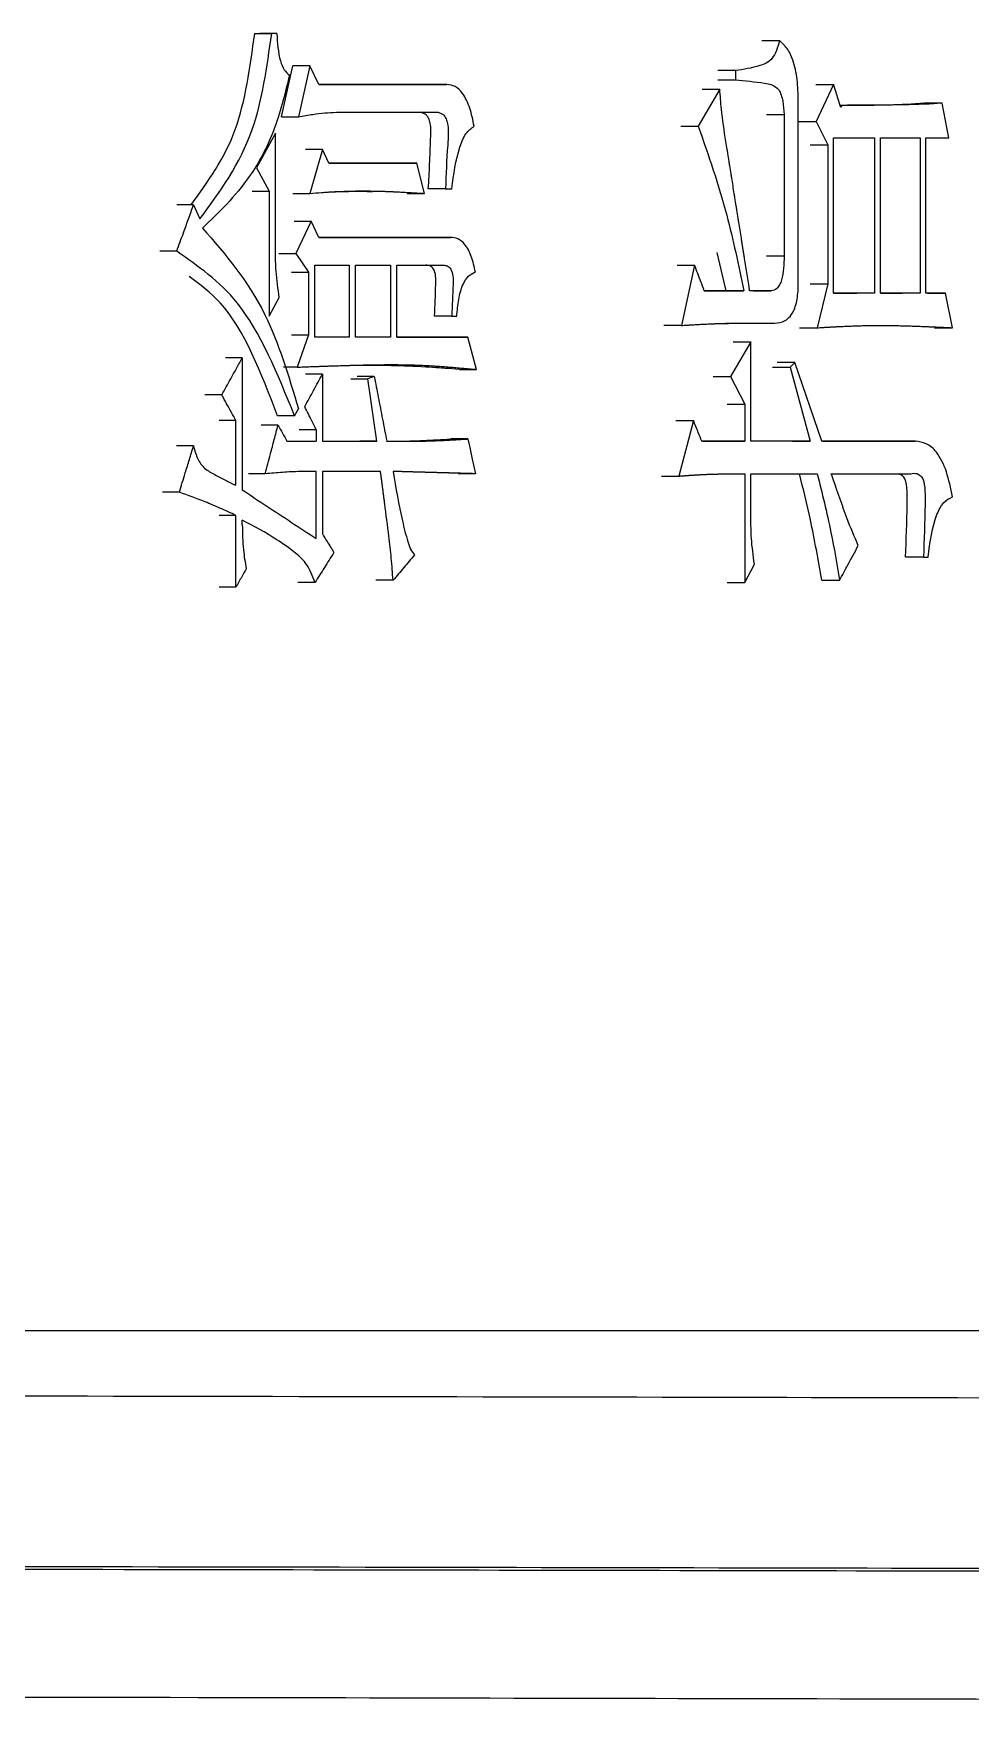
# Model space of a CAD drawing. Header units: millimetres. Extents: x 5659 to 7608, y 3628 to 5007.
# Drawn here: x 6539.54 to 6543.92, y 3825.32 to 3833.15 of the extents above; entities that cross this region are included whole.
import ezdxf

# ---------------------------------------------------------------- set-up
doc = ezdxf.new("R2010")
doc.units = ezdxf.units.MM

msp = doc.modelspace()

# ---------------------------------------------------------------- linework, layer by layer
at = {"color": 7, "linetype": 'Continuous', "lineweight": 25}
for p, q in [((6540.574, 3833.1453), (6540.653, 3833.1453)), ((6540.6768, 3833.1453), (6540.5978, 3833.1453)), ((6540.6768, 3833.1453), (6540.653, 3833.1453)), ((6542.9409, 3833.1129), (6543.0231, 3833.1129)), ((6540.6982, 3832.7559), (6540.7514, 3832.9938)), ((6540.8311, 3832.9938), (6540.7519, 3832.9938)), ((6540.8311, 3832.9938), (6540.7777, 3832.7559)), ((6540.8725, 3832.9073), (6540.8311, 3832.9938)), ((6542.8176, 3832.9722), (6542.7357, 3832.9722)), ((6542.8176, 3832.9722), (6542.8176, 3832.929)), ((6541.4706, 3832.9073), (6540.8725, 3832.9073)), ((6540.8725, 3832.9073), (6541.3901, 3832.9073)), ((6541.3906, 3832.9073), (6541.4706, 3832.9073)), ((6542.7451, 3832.8857), (6542.6444, 3832.7126)), ((6542.6633, 3832.8857), (6542.7451, 3832.8857)), ((6542.7357, 3832.929), (6542.8176, 3832.929)), ((6543.194, 3832.9073), (6543.2766, 3832.9073)), ((6543.2766, 3832.9073), (6543.1942, 3832.7343)), ((6543.1115, 3831.9987), (6543.1115, 3832.8316)), ((6543.315, 3832.81), (6543.3062, 3832.81)), ((6543.315, 3832.81), (6543.3095, 3832.7992)), ((6543.7825, 3832.8208), (6543.699, 3832.8208)), ((6543.8148, 3832.6585), (6543.7825, 3832.8208)), ((6540.6986, 3832.7559), (6540.7777, 3832.7559)), ((6540.9552, 3832.7775), (6541.4299, 3832.7775)), ((6542.963, 3832.7666), (6543.0452, 3832.7666)), ((6543.0452, 3832.7666), (6543.0452, 3832.1068)), ((6543.1117, 3832.7343), (6543.1942, 3832.7343)), ((6543.1942, 3832.7343), (6543.2491, 3832.6261)), ((6540.6708, 3832.6801), (6540.5815, 3832.5179)), ((6540.6708, 3832.1285), (6540.6708, 3832.6801)), ((6542.5627, 3832.7126), (6542.6444, 3832.7126)), ((6543.2766, 3831.9338), (6543.2766, 3832.6585)), ((6543.2766, 3832.6585), (6543.468, 3832.6585)), ((6543.468, 3832.6585), (6543.468, 3831.9338)), ((6543.4953, 3831.9338), (6543.4953, 3832.6585)), ((6543.4953, 3832.6585), (6543.6798, 3832.6585)), ((6543.6798, 3832.6585), (6543.6798, 3831.9338)), ((6543.7069, 3831.9338), (6543.7069, 3832.6585)), ((6543.7069, 3832.6585), (6543.8148, 3832.6585)), ((6540.8902, 3832.6044), (6540.811, 3832.6044)), ((6540.8902, 3832.6044), (6540.8311, 3832.3989)), ((6540.9198, 3832.5395), (6540.8902, 3832.6044)), ((6543.1666, 3832.6261), (6543.2491, 3832.6261)), ((6543.2491, 3832.6261), (6543.2491, 3831.977)), ((6540.5815, 3832.5179), (6540.6411, 3832.4097)), ((6541.251, 3832.5395), (6541.3308, 3832.5395)), ((6541.3658, 3832.3989), (6541.3308, 3832.5395)), ((6541.4648, 3832.4205), (6541.3848, 3832.4205)), ((6541.4648, 3832.4205), (6541.4938, 3832.4205)), ((6540.2881, 3832.3448), (6540.2095, 3832.3448)), ((6540.2881, 3832.3448), (6540.3182, 3832.2799)), ((6540.5621, 3832.4097), (6540.6411, 3832.4097)), ((6540.6411, 3832.4097), (6540.6411, 3831.8256)), ((6540.7519, 3832.3989), (6540.8311, 3832.3989)), ((6541.2859, 3832.3989), (6541.3658, 3832.3989)), ((6540.7578, 3832.2691), (6540.837, 3832.2691)), ((6540.837, 3832.2691), (6540.7659, 3832.1176)), ((6540.8725, 3832.1934), (6540.837, 3832.2691)), ((6541.488, 3832.1934), (6540.8725, 3832.1934)), ((6540.8725, 3832.1934), (6541.4075, 3832.1934)), ((6541.408, 3832.1934), (6541.488, 3832.1934)), ((6540.2099, 3832.1285), (6540.1314, 3832.1285)), ((6540.6867, 3832.1176), (6540.7659, 3832.1176)), ((6540.7659, 3832.1176), (6540.8252, 3832.0311)), ((6542.7742, 3831.9446), (6542.733, 3832.1224)), ((6542.963, 3832.1069), (6543.0452, 3832.1068)), ((6540.7459, 3832.0311), (6540.8252, 3832.0311)), ((6540.8252, 3832.0311), (6540.8252, 3831.739)), ((6540.8548, 3831.7282), (6540.8548, 3832.0636)), ((6540.8548, 3832.0636), (6541.0142, 3832.0636)), ((6541.0142, 3832.0636), (6541.0142, 3831.7282)), ((6541.0436, 3831.7282), (6541.0436, 3832.0636)), ((6541.0436, 3832.0636), (6541.208, 3832.0636)), ((6541.208, 3832.0636), (6541.208, 3831.7282)), ((6541.2373, 3832.0636), (6541.4532, 3832.0636)), ((6541.2373, 3831.7282), (6541.2373, 3832.0636)), ((6541.3733, 3832.0636), (6541.4533, 3832.0636)), ((6542.5459, 3832.0636), (6542.6275, 3832.0636)), ((6542.6275, 3832.0636), (6542.5658, 3831.7823)), ((6542.8565, 3831.9446), (6542.6723, 3831.9446)), ((6542.6723, 3831.9446), (6542.7742, 3831.9446)), ((6542.7746, 3831.9446), (6542.8565, 3831.9446)), ((6542.9843, 3831.9446), (6542.8844, 3831.9446)), ((6542.9022, 3831.9446), (6542.9843, 3831.9446)), ((6543.1666, 3831.977), (6543.2491, 3831.977)), ((6543.2491, 3831.977), (6543.1997, 3831.7715)), ((6540.6411, 3831.8256), (6540.6887, 3831.9121)), ((6543.468, 3831.9338), (6543.2766, 3831.9338)), ((6543.2766, 3831.9338), (6543.385, 3831.9338)), ((6543.468, 3831.9338), (6543.3852, 3831.9338)), ((6543.6798, 3831.9338), (6543.4953, 3831.9338)), ((6543.4953, 3831.9338), (6543.5965, 3831.9338)), ((6543.6798, 3831.9338), (6543.5967, 3831.9338)), ((6543.7986, 3831.9338), (6543.7069, 3831.9338)), ((6543.7153, 3831.9338), (6543.7986, 3831.9338)), ((6543.8309, 3831.7715), (6543.7986, 3831.9338)), ((6541.4938, 3831.8256), (6541.4138, 3831.8256)), ((6541.4938, 3831.8256), (6541.5171, 3831.8256)), ((6542.9185, 3831.7931), (6543.0009, 3831.7931)), ((6540.7459, 3831.739), (6540.8252, 3831.739)), ((6540.8252, 3831.739), (6540.7718, 3831.5876)), ((6541.0142, 3831.7282), (6540.8548, 3831.7282)), ((6541.0142, 3831.7282), (6540.9347, 3831.7282)), ((6541.208, 3831.7282), (6541.0436, 3831.7282)), ((6541.208, 3831.7282), (6541.1283, 3831.7282)), ((6541.5693, 3831.7282), (6541.2373, 3831.7282)), ((6541.2373, 3831.7282), (6541.4887, 3831.7282)), ((6541.4891, 3831.7282), (6541.5693, 3831.7282)), ((6541.6098, 3831.5768), (6541.5693, 3831.7282)), ((6542.5658, 3831.7823), (6542.4842, 3831.7823)), ((6543.1172, 3831.7715), (6543.1997, 3831.7715)), ((6543.7476, 3831.7715), (6543.8309, 3831.7715)), ((6540.5158, 3831.6309), (6540.437, 3831.6309)), ((6540.5158, 3831.6309), (6540.5158, 3831.0143)), ((6542.8899, 3831.7066), (6542.7953, 3831.5443)), ((6542.8079, 3831.7066), (6542.8899, 3831.7066)), ((6542.8899, 3831.2415), (6542.8899, 3831.7066)), ((6540.7718, 3831.5876), (6540.7084, 3831.5876)), ((6540.8902, 3831.5551), (6540.8109, 3831.5551)), ((6540.8902, 3831.5551), (6540.8902, 3831.2414)), ((6541.5292, 3831.5768), (6541.4617, 3831.5825)), ((6541.5296, 3831.5768), (6541.6098, 3831.5768)), ((6542.9906, 3831.5876), (6543.0728, 3831.5876)), ((6543.0949, 3831.6093), (6543.0126, 3831.6093)), ((6543.0949, 3831.6093), (6543.0728, 3831.5876)), ((6543.0728, 3831.5876), (6543.1666, 3831.2415)), ((6543.2217, 3831.2415), (6543.0949, 3831.6093)), ((6541.0229, 3831.5335), (6541.1024, 3831.5335)), ((6541.1318, 3831.5443), (6541.0522, 3831.5443)), ((6541.1318, 3831.5443), (6541.1024, 3831.5335)), ((6542.7134, 3831.5443), (6542.7953, 3831.5443)), ((6542.7953, 3831.5443), (6542.8621, 3831.4145)), ((6540.4201, 3831.4578), (6540.3414, 3831.4578)), ((6542.7802, 3831.4145), (6542.8621, 3831.4145)), ((6542.8621, 3831.4145), (6542.8621, 3831.2415)), ((6540.486, 3831.3388), (6540.4072, 3831.3388)), ((6540.486, 3831.0359), (6540.486, 3831.3388)), ((6540.6827, 3831.3172), (6540.6037, 3831.3172)), ((6540.7599, 3831.3604), (6540.7777, 3831.3929)), ((6542.5403, 3831.3388), (6542.6219, 3831.3388)), ((6542.6219, 3831.3388), (6542.5545, 3831.0792)), ((6540.7243, 3831.2414), (6540.8607, 3831.2414)), ((6540.8607, 3831.2955), (6540.7814, 3831.2955)), ((6540.7814, 3831.2414), (6540.8607, 3831.2414)), ((6540.8607, 3831.2955), (6540.8607, 3831.2414)), ((6540.8902, 3831.2414), (6541.1435, 3831.2414)), ((6541.1435, 3831.2414), (6541.0639, 3831.2414)), ((6541.5693, 3831.2523), (6541.4887, 3831.2523)), ((6542.8621, 3831.2415), (6542.6611, 3831.2415)), ((6542.6611, 3831.2415), (6542.7798, 3831.2415)), ((6542.7802, 3831.2415), (6542.8621, 3831.2415)), ((6543.1666, 3831.2415), (6542.8899, 3831.2415)), ((6543.0842, 3831.2415), (6543.1666, 3831.2415)), ((6543.6582, 3831.2415), (6543.2217, 3831.2415)), ((6543.2217, 3831.2415), (6543.5749, 3831.2415)), ((6543.5751, 3831.2415), (6543.6582, 3831.2415)), ((6540.2881, 3831.2198), (6540.2092, 3831.2198)), ((6540.6232, 3831.09), (6540.5442, 3831.09)), ((6540.8607, 3830.7871), (6540.8607, 3831.1008)), ((6541.1611, 3831.1008), (6540.8902, 3831.1008)), ((6540.8902, 3831.1008), (6540.8902, 3830.8087)), ((6541.604, 3831.09), (6541.5238, 3831.09)), ((6542.8621, 3831.09), (6542.8621, 3830.5816)), ((6542.8899, 3831.09), (6543.1997, 3831.09)), ((6542.8899, 3830.8845), (6542.8899, 3831.09)), ((6543.2656, 3831.09), (6543.6365, 3831.09)), ((6543.5532, 3831.09), (6543.6365, 3831.09)), ((6540.2219, 3831.0035), (6540.1434, 3831.0035)), ((6542.473, 3831.0792), (6542.5545, 3831.0792)), ((6540.486, 3830.8953), (6540.4071, 3830.8953)), ((6540.486, 3830.5599), (6540.486, 3830.8953)), ((6540.5158, 3830.852), (6540.5158, 3830.8736)), ((6543.6961, 3830.7006), (6543.6129, 3830.7006)), ((6543.6961, 3830.7006), (6543.7177, 3830.7006)), ((6542.8621, 3830.5816), (6542.9066, 3830.6681)), ((6540.486, 3830.5599), (6540.4071, 3830.5599)), ((6540.8548, 3830.5816), (6540.7755, 3830.5816)), ((6541.2197, 3830.5924), (6541.14, 3830.5924)), ((6542.7802, 3830.5816), (6542.8621, 3830.5816)), ((6543.2211, 3830.5924), (6543.304, 3830.5924))]:
    msp.add_line(p, q, dxfattribs=at)
at = {"color": 7, "linetype": 'Continuous', "lineweight": 25, "flags": 128}
for points in [[(6543.3095, 3832.7992), (6543.2961, 3832.8431), (6543.2864, 3832.8752), (6543.2766, 3832.9073)], [(6541.1435, 3831.2414), (6541.1298, 3831.3388), (6541.1161, 3831.4362), (6541.1024, 3831.5335)], [(6540.7599, 3831.3604), (6540.7246, 3831.3604), (6540.7025, 3831.3604), (6540.6808, 3831.3604)], [(6541.5693, 3831.2523), (6541.5793, 3831.2053), (6541.5894, 3831.1582), (6541.604, 3831.09)]]:
    msp.add_lwpolyline(points, dxfattribs=at)
at = {"color": 7, "linetype": 'Continuous', "lineweight": 25}
for points, knots in [([(6540.277, 3832.3448), (6540.3552, 3832.4532), (6540.5089, 3832.6662), (6540.5523, 3832.9874), (6540.5736, 3833.1453)], [0, 0, 0, 0, 0.5085385, 1, 1, 1, 1]), ([(6540.3182, 3832.2799), (6540.4117, 3832.4072), (6540.5817, 3832.6385), (6540.6309, 3832.9882), (6540.653, 3833.1453)], [0, 0, 0, 0, 0.550671, 1, 1, 1, 1]), ([(6540.5736, 3833.1453), (6540.578, 3833.1453), (6540.5859, 3833.1453), (6540.5939, 3833.1453), (6540.5974, 3833.1453)], [0, 0, 0, 0, 0.56, 1, 1, 1, 1]), ([(6540.6768, 3833.1453), (6540.6797, 3833.1012), (6540.6836, 3833.0403), (6540.7095, 3832.9735), (6540.7274, 3832.9581), (6540.7362, 3832.9506)], [0, 0, 0, 0, 0.571542, 0.789948, 1, 1, 1, 1]), ([(6543.0231, 3833.1129), (6543.0191, 3833.0966), (6543.0114, 3833.0644), (6542.9822, 3833.0137), (6542.9135, 3832.9863), (6542.8556, 3832.9778), (6542.8176, 3832.9722)], [0, 0, 0, 0, 0.1278182, 0.252018, 0.5084072, 1, 1, 1, 1]), ([(6543.1115, 3832.8316), (6543.1106, 3832.8647), (6543.1089, 3832.9303), (6543.0907, 3833.0166), (6543.0601, 3833.0798), (6543.0353, 3833.102), (6543.0231, 3833.1129)], [0, 0, 0, 0, 0.288794, 0.57293, 0.789593, 1, 1, 1, 1]), ([(6540.7362, 3832.9506), (6540.7141, 3832.8611), (6540.6704, 3832.6841), (6540.5323, 3832.4306), (6540.4064, 3832.3098), (6540.3302, 3832.2366)], [0, 0, 0, 0, 0.288018, 0.569196, 1, 1, 1, 1]), ([(6541.5982, 3832.7126), (6541.5923, 3832.7414), (6541.5805, 3832.7982), (6541.5496, 3832.8647), (6541.5103, 3832.9023), (6541.4838, 3832.9057), (6541.4706, 3832.9073)], [0, 0, 0, 0, 0.291495, 0.574413, 0.789057, 1, 1, 1, 1]), ([(6542.8844, 3831.9446), (6542.8764, 3831.9948), (6542.8675, 3832.0513), (6542.8576, 3832.1141), (6542.8551, 3832.1298), (6542.8526, 3832.1455), (6542.8506, 3832.158), (6542.8481, 3832.1737), (6542.8446, 3832.1957), (6542.8397, 3832.2271), (6542.8347, 3832.2585), (6542.8297, 3832.2898), (6542.8257, 3832.3149), (6542.8207, 3832.3463), (6542.8167, 3832.3714), (6542.8097, 3832.4154), (6542.8037, 3832.453), (6542.7967, 3832.4969), (6542.7927, 3832.522), (6542.7877, 3832.5534), (6542.7837, 3832.5785), (6542.7787, 3832.6099), (6542.7676, 3832.6789), (6542.7532, 3832.7721), (6542.7473, 3832.8548), (6542.7451, 3832.8857)], [0, 0, 0, 0, 0.1607092, 0.1807979, 0.2008865, 0.2109308, 0.2310195, 0.2410638, 0.2611525, 0.3013298, 0.3415071, 0.3615958, 0.4017731, 0.4218617, 0.462039, 0.4821277, 0.5624823, 0.582571, 0.6227483, 0.6428369, 0.6830142, 0.7031029, 0.7432802, 0.9040946, 1, 1, 1, 1]), ([(6542.8176, 3832.929), (6542.8631, 3832.9247), (6542.9203, 3832.9193), (6542.9879, 3832.9077), (6543.0235, 3832.8884), (6543.041, 3832.8289), (6543.0438, 3832.7876), (6543.0452, 3832.7666)], [0, 0, 0, 0, 0.489877, 0.617073, 0.743751, 0.869803, 1, 1, 1, 1]), ([(6543.3069, 3832.8102), (6543.3126, 3832.8102), (6543.3498, 3832.8103), (6543.3947, 3832.8107), (6543.4652, 3832.8115), (6543.5591, 3832.8125), (6543.6446, 3832.8176), (6543.699, 3832.8208)], [0, 0, 0, 0, 0.04313, 0.282312, 0.342107, 0.58129, 1, 1, 1, 1]), ([(6543.7825, 3832.8208), (6543.7806, 3832.8206), (6543.7768, 3832.8203), (6543.7712, 3832.8198), (6543.7636, 3832.8192), (6543.7561, 3832.8186), (6543.7486, 3832.818), (6543.7429, 3832.8176), (6543.7354, 3832.817), (6543.7278, 3832.8165), (6543.7146, 3832.8158), (6543.69, 3832.815), (6543.637, 3832.8132), (6543.5764, 3832.8117), (6543.5231, 3832.8112), (6543.4965, 3832.8109), (6543.4812, 3832.8108), (6543.4698, 3832.8107), (6543.4603, 3832.8106), (6543.4507, 3832.8105), (6543.4431, 3832.8105), (6543.4355, 3832.8104), (6543.4278, 3832.8104), (6543.4202, 3832.8103), (6543.4126, 3832.8103), (6543.4068, 3832.8103), (6543.3992, 3832.8102), (6543.3916, 3832.8102), (6543.3839, 3832.8102), (6543.3763, 3832.8101), (6543.3686, 3832.8101), (6543.361, 3832.8101), (6543.3552, 3832.8101), (6543.3504, 3832.8101), (6543.3457, 3832.8101), (6543.3418, 3832.81), (6543.338, 3832.81), (6543.3351, 3832.81), (6543.3313, 3832.81), (6543.3275, 3832.81), (6543.3236, 3832.81), (6543.3198, 3832.81), (6543.3169, 3832.81), (6543.315, 3832.81)], [0, 0, 0, 0, 0.012194, 0.024389, 0.036583, 0.060972, 0.073167, 0.085361, 0.097556, 0.121945, 0.134139, 0.182918, 0.280473, 0.475585, 0.573141, 0.621919, 0.646308, 0.670697, 0.695086, 0.70728, 0.731669, 0.743863, 0.756058, 0.780447, 0.792641, 0.804836, 0.81703, 0.841419, 0.853613, 0.865808, 0.890197, 0.902391, 0.914586, 0.92678, 0.932877, 0.945072, 0.951169, 0.957266, 0.963363, 0.975558, 0.981655, 0.987752, 1, 1, 1, 1]), ([(6540.7777, 3832.7559), (6540.8004, 3832.7601), (6540.8413, 3832.7678), (6540.9005, 3832.7754), (6540.937, 3832.7768), (6540.9552, 3832.7775)], [0, 0, 0, 0, 0.38409, 0.691775, 1, 1, 1, 1]), ([(6541.3843, 3832.4205), (6541.3866, 3832.4588), (6541.3911, 3832.5361), (6541.3936, 3832.6271), (6541.397, 3832.6907), (6541.3946, 3832.724), (6541.3872, 3832.7479), (6541.3766, 3832.7649), (6541.3633, 3832.7729), (6541.3538, 3832.7761), (6541.3495, 3832.7776)], [0, 0, 0, 0, 0.286968, 0.580596, 0.680153, 0.764019, 0.826522, 0.878176, 0.943989, 1, 1, 1, 1]), ([(6541.4299, 3832.7776), (6541.4379, 3832.7751), (6541.4508, 3832.771), (6541.4658, 3832.7527), (6541.4815, 3832.7064), (6541.4707, 3832.589), (6541.4671, 3832.4875), (6541.4648, 3832.4205)], [0, 0, 0, 0, 0.101343, 0.162893, 0.226662, 0.489518, 1, 1, 1, 1]), ([(6541.4938, 3832.4205), (6541.5029, 3832.4871), (6541.5155, 3832.5792), (6541.5564, 3832.6815), (6541.5845, 3832.7024), (6541.5982, 3832.7126)], [0, 0, 0, 0, 0.5719863, 0.7904957, 1, 1, 1, 1]), ([(6542.6444, 3832.7126), (6542.6918, 3832.5768), (6542.777, 3832.3327), (6542.8321, 3832.0638), (6542.8565, 3831.9446)], [0, 0, 0, 0, 0.5565668, 1, 1, 1, 1]), ([(6541.3308, 3832.5395), (6541.2314, 3832.5395), (6541.0949, 3832.5395), (6540.9572, 3832.5395), (6540.9198, 3832.5395)], [0, 0, 0, 0, 0.728341, 1, 1, 1, 1]), ([(6540.9198, 3832.5395), (6540.9933, 3832.5395), (6541.104, 3832.5395), (6541.2137, 3832.5395), (6541.2505, 3832.5395)], [0, 0, 0, 0, 0.664139, 1, 1, 1, 1]), ([(6540.2099, 3832.1285), (6540.2204, 3832.1575), (6540.2387, 3832.208), (6540.2648, 3832.2802), (6540.2803, 3832.3233), (6540.2881, 3832.3448)], [0, 0, 0, 0, 0.402386, 0.701193, 1, 1, 1, 1]), ([(6540.8311, 3832.3989), (6540.8495, 3832.4003), (6540.877, 3832.4024), (6540.9091, 3832.4047), (6540.9252, 3832.4057), (6540.9413, 3832.4067), (6540.9894, 3832.4092), (6541.0535, 3832.4107), (6541.1266, 3832.4102), (6541.1653, 3832.4092), (6541.1881, 3832.4083), (6541.1949, 3832.4081), (6541.204, 3832.4077), (6541.2131, 3832.4073), (6541.2222, 3832.4069), (6541.229, 3832.4066), (6541.2359, 3832.4063), (6541.245, 3832.4059), (6541.254, 3832.4054), (6541.2631, 3832.4049), (6541.2699, 3832.4046), (6541.279, 3832.4041), (6541.2881, 3832.4035), (6541.2995, 3832.4029), (6541.3108, 3832.4022), (6541.3244, 3832.4014), (6541.3427, 3832.4003), (6541.3565, 3832.3995), (6541.3658, 3832.3989)], [0, 0, 0, 0, 0.10244, 0.15366, 0.17927, 0.192075, 0.243295, 0.448194, 0.550635, 0.653077, 0.665882, 0.678687, 0.691492, 0.717102, 0.729907, 0.742712, 0.755517, 0.768321, 0.793931, 0.806736, 0.819541, 0.832346, 0.857956, 0.870761, 0.896371, 0.921981, 0.947591, 1, 1, 1, 1]), ([(6540.9181, 3832.4052), (6540.9193, 3832.4053), (6540.9283, 3832.4056), (6541.0166, 3832.4092), (6541.0721, 3832.4089), (6541.1104, 3832.4082), (6541.1184, 3832.408), (6541.1233, 3832.4078)], [0, 0, 0, 0, 0.061722, 0.491152, 0.7307935, 0.8351844, 1, 1, 1, 1]), ([(6540.3302, 3832.2366), (6540.4364, 3832.1142), (6540.629, 3831.892), (6540.7317, 3831.5475), (6540.7777, 3831.3929)], [0, 0, 0, 0, 0.551113, 1, 1, 1, 1]), ([(6541.604, 3832.0311), (6541.5987, 3832.0564), (6541.5881, 3832.1063), (6541.5584, 3832.1614), (6541.5229, 3832.19), (6541.4996, 3832.1923), (6541.488, 3832.1934)], [0, 0, 0, 0, 0.291879, 0.573778, 0.788361, 1, 1, 1, 1]), ([(6540.7599, 3831.3604), (6540.6805, 3831.5559), (6540.541, 3831.899), (6540.3095, 3832.0594), (6540.2099, 3832.1285)], [0, 0, 0, 0, 0.5695969, 1, 1, 1, 1]), ([(6540.6887, 3831.9121), (6540.6826, 3831.9532), (6540.6721, 3832.0244), (6540.6712, 3832.0975), (6540.6708, 3832.1285)], [0, 0, 0, 0, 0.576908, 1, 1, 1, 1]), ([(6543.0452, 3832.1068), (6543.0443, 3832.0678), (6543.0432, 3832.0188), (6543.0249, 3831.9713), (6543.0087, 3831.9488), (6542.9938, 3831.9462), (6542.9843, 3831.9446)], [0, 0, 0, 0, 0.51629, 0.647429, 0.774862, 1, 1, 1, 1]), ([(6541.4133, 3831.8256), (6541.4155, 3831.8749), (6541.4183, 3831.9371), (6541.42, 3832.0113), (6541.4117, 3832.0477), (6541.3919, 3832.0621), (6541.379, 3832.0631), (6541.3727, 3832.0636)], [0, 0, 0, 0, 0.513666, 0.647616, 0.773872, 0.888864, 1, 1, 1, 1]), ([(6541.4532, 3832.0636), (6541.4595, 3832.0631), (6541.4724, 3832.0621), (6541.4922, 3832.0478), (6541.5005, 3832.0113), (6541.4988, 3831.9371), (6541.496, 3831.8749), (6541.4938, 3831.8256)], [0, 0, 0, 0, 0.111245, 0.226323, 0.352571, 0.486481, 1, 1, 1, 1]), ([(6541.5171, 3831.8256), (6541.5194, 3831.8517), (6541.524, 3831.9035), (6541.5418, 3831.9703), (6541.5706, 3832.0163), (6541.593, 3832.0262), (6541.604, 3832.0311)], [0, 0, 0, 0, 0.2904, 0.575151, 0.790821, 1, 1, 1, 1]), ([(6542.6723, 3831.9446), (6542.6671, 3831.9585), (6542.657, 3831.9853), (6542.6421, 3832.025), (6542.6324, 3832.0507), (6542.6275, 3832.0636)], [0, 0, 0, 0, 0.350984, 0.675491, 1, 1, 1, 1]), ([(6540.6804, 3831.3604), (6540.6037, 3831.5611), (6540.4974, 3831.8393), (6540.3184, 3831.9734), (6540.2685, 3832.0108)], [0, 0, 0, 0, 0.72121, 1, 1, 1, 1]), ([(6543.0009, 3831.7931), (6543.0176, 3831.7946), (6543.0511, 3831.7976), (6543.094, 3831.8457), (6543.1113, 3831.9231), (6543.1114, 3831.9733), (6543.1115, 3831.9987)], [0, 0, 0, 0, 0.26803, 0.540931, 0.767912, 1, 1, 1, 1]), ([(6542.5658, 3831.7823), (6542.5701, 3831.7826), (6542.5766, 3831.783), (6542.5853, 3831.7835), (6542.5918, 3831.7839), (6542.5983, 3831.7844), (6542.6048, 3831.7848), (6542.6113, 3831.7851), (6542.6199, 3831.7857), (6542.6308, 3831.7863), (6542.6437, 3831.7871), (6542.6567, 3831.7878), (6542.6827, 3831.7891), (6542.7086, 3831.7903), (6542.7345, 3831.7913), (6542.7474, 3831.7917), (6542.7604, 3831.792), (6542.7733, 3831.7923), (6542.7862, 3831.7926), (6542.8034, 3831.7929), (6542.8207, 3831.7932), (6542.8379, 3831.7933), (6542.8508, 3831.7934), (6542.8637, 3831.7935), (6542.8766, 3831.7936), (6542.8873, 3831.7936), (6542.8959, 3831.7936), (6542.9023, 3831.7936), (6542.9088, 3831.7936), (6542.9152, 3831.7936), (6542.9216, 3831.7935), (6542.9281, 3831.7935), (6542.9345, 3831.7935), (6542.9409, 3831.7935), (6542.9495, 3831.7934), (6542.9581, 3831.7934), (6542.9666, 3831.7934), (6542.9731, 3831.7933), (6542.9784, 3831.7933), (6542.9827, 3831.7933), (6542.9859, 3831.7932), (6542.9891, 3831.7932), (6542.9923, 3831.7932), (6542.9963, 3831.7932), (6542.9991, 3831.7932), (6543.0009, 3831.7931)], [0, 0, 0, 0, 0.0297, 0.04455, 0.0594, 0.07425, 0.0891, 0.10395, 0.1188, 0.1485, 0.1782, 0.2079, 0.237599, 0.3564, 0.3861, 0.4158, 0.4455, 0.4752, 0.5049, 0.5346, 0.594, 0.6237, 0.6534, 0.6831, 0.7128, 0.742499, 0.757349, 0.772199, 0.787049, 0.801899, 0.816749, 0.831599, 0.846449, 0.861299, 0.876149, 0.905849, 0.920699, 0.935549, 0.950399, 0.957824, 0.965249, 0.972674, 0.980099, 0.987524, 1, 1, 1, 1]), ([(6542.6761, 3831.7888), (6542.7166, 3831.7902), (6542.7786, 3831.7924), (6542.863, 3831.7931), (6542.8996, 3831.7932), (6542.9136, 3831.7932), (6542.9161, 3831.7932), (6542.9158, 3831.7932), (6542.9157, 3831.7932)], [0, 0, 0, 0, 0.522535, 0.798849, 0.953458, 0.983824, 0.997934, 1, 1, 1, 1]), ([(6543.1997, 3831.7715), (6543.2039, 3831.7718), (6543.2103, 3831.7721), (6543.2188, 3831.7726), (6543.2252, 3831.773), (6543.2316, 3831.7734), (6543.2379, 3831.7737), (6543.2443, 3831.7741), (6543.2507, 3831.7745), (6543.2571, 3831.7748), (6543.2634, 3831.7752), (6543.2698, 3831.7755), (6543.2762, 3831.7759), (6543.2825, 3831.7762), (6543.2889, 3831.7765), (6543.2953, 3831.7769), (6543.3016, 3831.7772), (6543.308, 3831.7775), (6543.3165, 3831.7779), (6543.3271, 3831.7784), (6543.3398, 3831.779), (6543.3525, 3831.7795), (6543.3652, 3831.78), (6543.3779, 3831.7805), (6543.3906, 3831.7809), (6543.4033, 3831.7813), (6543.4286, 3831.7819), (6543.454, 3831.7823), (6543.4793, 3831.7824), (6543.4919, 3831.7824), (6543.5088, 3831.7824), (6543.5299, 3831.7822), (6543.5551, 3831.7819), (6543.5803, 3831.7814), (6543.6055, 3831.7808), (6543.6265, 3831.7802), (6543.6475, 3831.7795), (6543.6643, 3831.7789), (6543.681, 3831.7783), (6543.6936, 3831.7778), (6543.7061, 3831.7773), (6543.7166, 3831.7768), (6543.7249, 3831.7765), (6543.7312, 3831.7762), (6543.7375, 3831.7759), (6543.7437, 3831.7756), (6543.75, 3831.7754), (6543.7563, 3831.7751), (6543.7625, 3831.7748), (6543.7688, 3831.7745), (6543.775, 3831.7742), (6543.7813, 3831.7739), (6543.7876, 3831.7736), (6543.7928, 3831.7733), (6543.7969, 3831.7732), (6543.8001, 3831.773), (6543.8032, 3831.7729), (6543.8063, 3831.7727), (6543.8095, 3831.7726), (6543.8126, 3831.7724), (6543.8157, 3831.7723), (6543.8188, 3831.7721), (6543.8219, 3831.772), (6543.826, 3831.7718), (6543.829, 3831.7716), (6543.8309, 3831.7715)], [0, 0, 0, 0, 0.020012, 0.030018, 0.040024, 0.050031, 0.060037, 0.070043, 0.080049, 0.090055, 0.100061, 0.110067, 0.120073, 0.130079, 0.140086, 0.150092, 0.160098, 0.170104, 0.18011, 0.200122, 0.220134, 0.240147, 0.260159, 0.280171, 0.300183, 0.320196, 0.340208, 0.420258, 0.44027, 0.460282, 0.480294, 0.520319, 0.560343, 0.600368, 0.640392, 0.680417, 0.700429, 0.740454, 0.760466, 0.780478, 0.80049, 0.820502, 0.830509, 0.840515, 0.850521, 0.860527, 0.870533, 0.880539, 0.890545, 0.900551, 0.910557, 0.920564, 0.93057, 0.940576, 0.945579, 0.950582, 0.955585, 0.960588, 0.965591, 0.970594, 0.975597, 0.9806, 0.985603, 0.990606, 1, 1, 1, 1]), ([(6540.4201, 3831.4578), (6540.434, 3831.4827), (6540.4568, 3831.5241), (6540.4887, 3831.5818), (6540.5068, 3831.6145), (6540.5158, 3831.6309)], [0, 0, 0, 0, 0.432644, 0.716322, 1, 1, 1, 1]), ([(6540.7718, 3831.5876), (6540.7771, 3831.5878), (6540.7876, 3831.5882), (6540.8034, 3831.5888), (6540.8191, 3831.5894), (6540.8349, 3831.59), (6540.848, 3831.5905), (6540.8611, 3831.591), (6540.8716, 3831.5913), (6540.8821, 3831.5917), (6540.89, 3831.592), (6540.8965, 3831.5922), (6540.9057, 3831.5926), (6540.9149, 3831.5929), (6540.9253, 3831.5932), (6540.9332, 3831.5935), (6540.9437, 3831.5939), (6540.9541, 3831.5942), (6540.9672, 3831.5946), (6540.9777, 3831.595), (6540.9881, 3831.5953), (6540.9947, 3831.5955), (6541.0012, 3831.5957), (6541.0078, 3831.5959), (6541.0143, 3831.596), (6541.0208, 3831.5962), (6541.0273, 3831.5964), (6541.0339, 3831.5966), (6541.0404, 3831.5967), (6541.0469, 3831.5969), (6541.0534, 3831.5971), (6541.06, 3831.5972), (6541.0665, 3831.5974), (6541.073, 3831.5975), (6541.0795, 3831.5977), (6541.0939, 3831.598), (6541.1486, 3831.5991), (6541.2214, 3831.5998), (6541.294, 3831.5986), (6541.3303, 3831.5975), (6541.351, 3831.5966), (6541.3665, 3831.5959), (6541.382, 3831.5951), (6541.3975, 3831.5942), (6541.4104, 3831.5934), (6541.4233, 3831.5925), (6541.4362, 3831.5917), (6541.4491, 3831.5907), (6541.462, 3831.5898), (6541.4749, 3831.5887), (6541.4903, 3831.5875), (6541.5032, 3831.5864), (6541.516, 3831.5853), (6541.5289, 3831.5842), (6541.5417, 3831.583), (6541.5546, 3831.5819), (6541.5674, 3831.5807), (6541.5802, 3831.5795), (6541.5944, 3831.5782), (6541.6034, 3831.5774), (6541.6098, 3831.5768)], [0, 0, 0, 0, 0.018603, 0.037206, 0.055809, 0.074412, 0.093015, 0.102316, 0.120919, 0.130221, 0.139522, 0.148824, 0.153474, 0.172077, 0.181379, 0.19068, 0.199982, 0.218585, 0.227886, 0.246489, 0.255791, 0.265092, 0.269743, 0.279044, 0.288346, 0.292997, 0.302298, 0.311599, 0.31625, 0.325552, 0.334853, 0.339504, 0.348805, 0.358107, 0.362758, 0.372059, 0.409265, 0.558092, 0.632505, 0.669711, 0.688314, 0.706917, 0.72552, 0.744123, 0.762726, 0.772028, 0.790631, 0.809233, 0.818535, 0.837138, 0.855741, 0.874344, 0.883645, 0.902248, 0.920851, 0.930153, 0.948756, 0.967359, 0.97666, 1, 1, 1, 1]), ([(6540.8074, 3831.4037), (6540.8212, 3831.4289), (6540.8488, 3831.4794), (6540.8764, 3831.5299), (6540.8902, 3831.5551)], [0, 0, 0, 0, 0.5, 1, 1, 1, 1]), ([(6540.9811, 3831.5951), (6540.9811, 3831.5951), (6540.9811, 3831.5951), (6541.0606, 3831.5971), (6541.1917, 3831.5977), (6541.3423, 3831.5916), (6541.4278, 3831.5862), (6541.4643, 3831.5836), (6541.4768, 3831.5827), (6541.4819, 3831.5823), (6541.4816, 3831.5823), (6541.4816, 3831.5823)], [0, 0, 0, 0, 0.005956, 0.09253, 0.479471, 0.775614, 0.898514, 0.970424, 0.985739, 0.999253, 1, 1, 1, 1]), ([(6541.1318, 3831.5443), (6541.138, 3831.5123), (6541.1509, 3831.4458), (6541.1704, 3831.3448), (6541.1838, 3831.2759), (6541.1904, 3831.2414)], [0, 0, 0, 0, 0.317295, 0.658647, 1, 1, 1, 1]), ([(6540.486, 3831.3388), (6540.4791, 3831.3513), (6540.4647, 3831.3773), (6540.4427, 3831.417), (6540.4277, 3831.4442), (6540.4201, 3831.4578)], [0, 0, 0, 0, 0.314652, 0.657325, 1, 1, 1, 1]), ([(6540.8607, 3831.2955), (6540.8542, 3831.3086), (6540.8422, 3831.3331), (6540.8244, 3831.3692), (6540.8131, 3831.3922), (6540.8074, 3831.4037)], [0, 0, 0, 0, 0.36195, 0.680974, 1, 1, 1, 1]), ([(6540.6232, 3831.09), (6540.6313, 3831.1209), (6540.6453, 3831.1742), (6540.6651, 3831.25), (6540.6769, 3831.2948), (6540.6827, 3831.3172)], [0, 0, 0, 0, 0.4083, 0.70415, 1, 1, 1, 1]), ([(6540.6827, 3831.3172), (6540.6897, 3831.3045), (6540.7035, 3831.2793), (6540.7174, 3831.2541), (6540.7243, 3831.2414)], [0, 0, 0, 0, 0.5000008, 1, 1, 1, 1]), ([(6542.6611, 3831.2415), (6542.6556, 3831.2551), (6542.6464, 3831.2781), (6542.6333, 3831.3106), (6542.6257, 3831.3294), (6542.6219, 3831.3388)], [0, 0, 0, 0, 0.419954, 0.709976, 1, 1, 1, 1]), ([(6541.1894, 3831.2417), (6541.2042, 3831.2417), (6541.2617, 3831.2418), (6541.3616, 3831.2447), (6541.4463, 3831.2497), (6541.4887, 3831.2523)], [0, 0, 0, 0, 0.147579, 0.573728, 1, 1, 1, 1]), ([(6541.1904, 3831.2414), (6541.2316, 3831.2414), (6541.2741, 3831.2414), (6541.319, 3831.2419), (6541.3254, 3831.242), (6541.3318, 3831.2421), (6541.3382, 3831.2422), (6541.3434, 3831.2423), (6541.3498, 3831.2424), (6541.3549, 3831.2425), (6541.3613, 3831.2426), (6541.3665, 3831.2427), (6541.3729, 3831.2429), (6541.3793, 3831.2431), (6541.3895, 3831.2434), (6541.3985, 3831.2436), (6541.4074, 3831.244), (6541.4138, 3831.2442), (6541.4202, 3831.2444), (6541.4266, 3831.2447), (6541.433, 3831.245), (6541.4407, 3831.2453), (6541.4484, 3831.2456), (6541.4547, 3831.2459), (6541.4611, 3831.2462), (6541.4675, 3831.2466), (6541.4739, 3831.2469), (6541.479, 3831.2471), (6541.4841, 3831.2474), (6541.4892, 3831.2477), (6541.4956, 3831.248), (6541.502, 3831.2484), (6541.5084, 3831.2487), (6541.5147, 3831.2491), (6541.5288, 3831.2499), (6541.5474, 3831.251), (6541.5634, 3831.2519), (6541.5693, 3831.2523)], [0, 0, 0, 0, 0.32454, 0.334682, 0.354966, 0.37525, 0.385391, 0.405675, 0.415817, 0.436101, 0.446242, 0.466526, 0.476668, 0.496952, 0.517235, 0.557803, 0.567945, 0.588228, 0.608512, 0.618654, 0.638938, 0.659221, 0.679505, 0.699789, 0.709931, 0.730214, 0.750498, 0.76064, 0.770782, 0.791065, 0.801207, 0.821491, 0.841775, 0.851916, 0.8722, 0.953335, 1, 1, 1, 1]), ([(6543.8309, 3830.9819), (6543.8229, 3831.0224), (6543.8072, 3831.102), (6543.7631, 3831.1904), (6543.7101, 3831.236), (6543.6754, 3831.2396), (6543.6582, 3831.2415)], [0, 0, 0, 0, 0.291847, 0.573788, 0.788346, 1, 1, 1, 1]), ([(6540.2219, 3831.0035), (6540.2312, 3831.0336), (6540.2468, 3831.0847), (6540.2689, 3831.1568), (6540.2817, 3831.1988), (6540.2881, 3831.2198)], [0, 0, 0, 0, 0.417909, 0.708955, 1, 1, 1, 1]), ([(6540.2881, 3831.2198), (6540.2939, 3831.1984), (6540.3053, 3831.1566), (6540.342, 3831.1095), (6540.388, 3831.0861), (6540.4367, 3831.0593), (6540.4695, 3831.0437), (6540.486, 3831.0359)], [0, 0, 0, 0, 0.178456, 0.349692, 0.567005, 0.783635, 1, 1, 1, 1]), ([(6540.8607, 3831.1008), (6540.8354, 3831.1008), (6540.7832, 3831.1007), (6540.7041, 3831.0968), (6540.6502, 3831.0923), (6540.6232, 3831.09)], [0, 0, 0, 0, 0.320269, 0.660054, 1, 1, 1, 1]), ([(6541.2197, 3830.5924), (6541.2172, 3830.6269), (6541.2122, 3830.6959), (6541.1982, 3830.8148), (6541.1867, 3830.9055), (6541.1789, 3830.9654), (6541.1773, 3830.978), (6541.176, 3830.9875), (6541.1748, 3830.9969), (6541.1738, 3831.0048), (6541.1727, 3831.0127), (6541.1719, 3831.019), (6541.1709, 3831.0268), (6541.1698, 3831.0347), (6541.1688, 3831.0426), (6541.1678, 3831.0504), (6541.1667, 3831.0583), (6541.1657, 3831.0662), (6541.1646, 3831.0741), (6541.1636, 3831.0819), (6541.1624, 3831.0914), (6541.1615, 3831.0977), (6541.1611, 3831.1008)], [0, 0, 0, 0, 0.201249, 0.402512, 0.701241, 0.738586, 0.757258, 0.77593, 0.794603, 0.813275, 0.822611, 0.841284, 0.85062, 0.869292, 0.887965, 0.897301, 0.915973, 0.934645, 0.943982, 0.962654, 0.981327, 1, 1, 1, 1]), ([(6541.604, 3831.09), (6541.6022, 3831.0901), (6541.5994, 3831.0901), (6541.5957, 3831.0902), (6541.592, 3831.0903), (6541.5874, 3831.0905), (6541.5819, 3831.0906), (6541.5764, 3831.0908), (6541.5708, 3831.0909), (6541.5653, 3831.0911), (6541.5597, 3831.0913), (6541.5542, 3831.0914), (6541.5487, 3831.0916), (6541.5431, 3831.0917), (6541.5376, 3831.0919), (6541.5302, 3831.0921), (6541.5228, 3831.0923), (6541.5154, 3831.0925), (6541.5099, 3831.0927), (6541.5043, 3831.0928), (6541.4988, 3831.093), (6541.4932, 3831.0931), (6541.4877, 3831.0933), (6541.4821, 3831.0934), (6541.4766, 3831.0936), (6541.471, 3831.0937), (6541.4654, 3831.0939), (6541.4599, 3831.0941), (6541.4525, 3831.0943), (6541.4451, 3831.0945), (6541.4377, 3831.0947), (6541.4321, 3831.0948), (6541.4265, 3831.095), (6541.421, 3831.0952), (6541.4154, 3831.0953), (6541.4099, 3831.0955), (6541.4043, 3831.0956), (6541.3987, 3831.0958), (6541.3932, 3831.0959), (6541.3876, 3831.0961), (6541.3802, 3831.0963), (6541.3727, 3831.0965), (6541.3653, 3831.0967), (6541.3597, 3831.0969), (6541.3542, 3831.097), (6541.3486, 3831.0972), (6541.343, 3831.0973), (6541.3375, 3831.0975), (6541.3319, 3831.0977), (6541.3263, 3831.0978), (6541.3207, 3831.098), (6541.3151, 3831.0981), (6541.3096, 3831.0983), (6541.3021, 3831.0985), (6541.2947, 3831.0987), (6541.2872, 3831.0989), (6541.2817, 3831.0991), (6541.2761, 3831.0992), (6541.2705, 3831.0994), (6541.2649, 3831.0996), (6541.2593, 3831.0997), (6541.2537, 3831.0999), (6541.2481, 3831.1), (6541.2425, 3831.1002), (6541.2369, 3831.1003), (6541.2293, 3831.1006), (6541.2236, 3831.1007), (6541.2197, 3831.1008)], [0, 0, 0, 0, 0.014477, 0.021715, 0.028953, 0.043429, 0.057906, 0.072382, 0.086858, 0.101335, 0.115811, 0.130287, 0.144764, 0.15924, 0.173716, 0.188193, 0.217145, 0.231622, 0.246098, 0.260574, 0.275051, 0.289527, 0.304003, 0.31848, 0.332956, 0.347432, 0.361908, 0.376385, 0.390861, 0.419814, 0.43429, 0.448766, 0.463243, 0.477719, 0.492195, 0.506672, 0.521148, 0.535624, 0.550101, 0.564577, 0.579053, 0.608006, 0.622482, 0.636959, 0.651435, 0.665911, 0.680388, 0.694864, 0.70934, 0.723817, 0.738293, 0.752769, 0.767246, 0.781722, 0.810675, 0.825151, 0.839627, 0.854104, 0.86858, 0.883056, 0.897533, 0.912009, 0.926485, 0.940962, 0.955438, 0.969914, 1, 1, 1, 1]), ([(6541.2197, 3831.1008), (6541.2328, 3831.0228), (6541.2516, 3830.9108), (6541.2824, 3830.7923), (6541.3001, 3830.7366), (6541.3129, 3830.7197), (6541.3191, 3830.7114)], [0, 0, 0, 0, 0.564923, 0.811394, 0.907312, 1, 1, 1, 1]), ([(6542.5545, 3831.0792), (6542.5562, 3831.0793), (6542.5596, 3831.0796), (6542.5647, 3831.0799), (6542.5697, 3831.0803), (6542.5748, 3831.0807), (6542.5799, 3831.081), (6542.5849, 3831.0814), (6542.59, 3831.0817), (6542.5951, 3831.0821), (6542.6001, 3831.0824), (6542.6052, 3831.0828), (6542.6102, 3831.0831), (6542.6153, 3831.0835), (6542.6204, 3831.0838), (6542.6254, 3831.0841), (6542.6305, 3831.0844), (6542.6355, 3831.0847), (6542.6406, 3831.085), (6542.6457, 3831.0853), (6542.6507, 3831.0856), (6542.6549, 3831.0858), (6542.6591, 3831.0861), (6542.6634, 3831.0863), (6542.6684, 3831.0865), (6542.6735, 3831.0867), (6542.6785, 3831.087), (6542.6836, 3831.0872), (6542.6886, 3831.0874), (6542.6937, 3831.0876), (6542.6987, 3831.0878), (6542.7029, 3831.0879), (6542.7071, 3831.088), (6542.7113, 3831.0882), (6542.7164, 3831.0883), (6542.7214, 3831.0885), (6542.7265, 3831.0886), (6542.7315, 3831.0887), (6542.7366, 3831.0888), (6542.7416, 3831.0889), (6542.7467, 3831.089), (6542.7517, 3831.0891), (6542.7559, 3831.0892), (6542.7601, 3831.0893), (6542.7643, 3831.0893), (6542.7694, 3831.0894), (6542.7744, 3831.0895), (6542.7794, 3831.0895), (6542.7845, 3831.0896), (6542.7895, 3831.0896), (6542.7945, 3831.0897), (6542.7996, 3831.0897), (6542.8038, 3831.0897), (6542.808, 3831.0898), (6542.8122, 3831.0898), (6542.8172, 3831.0898), (6542.8222, 3831.0899), (6542.8272, 3831.0899), (6542.8323, 3831.0899), (6542.8373, 3831.0899), (6542.8423, 3831.09), (6542.8474, 3831.09), (6542.8515, 3831.09), (6542.8565, 3831.09), (6542.8597, 3831.09), (6542.8621, 3831.09)], [0, 0, 0, 0, 0.01641, 0.03282, 0.04923, 0.06564, 0.08205, 0.098461, 0.114871, 0.131281, 0.147691, 0.164101, 0.180511, 0.196921, 0.213331, 0.229741, 0.246151, 0.262561, 0.278972, 0.295382, 0.311792, 0.328202, 0.336407, 0.352817, 0.369227, 0.385637, 0.402047, 0.418457, 0.434867, 0.451278, 0.467688, 0.484098, 0.492303, 0.508713, 0.525123, 0.541533, 0.557943, 0.574353, 0.590763, 0.607173, 0.623583, 0.639994, 0.656404, 0.664609, 0.681019, 0.697429, 0.713839, 0.730249, 0.746659, 0.763069, 0.779479, 0.795889, 0.8123, 0.820505, 0.836915, 0.853325, 0.869735, 0.886145, 0.902555, 0.918965, 0.935375, 0.951785, 0.968195, 0.9764, 1, 1, 1, 1]), ([(6543.2211, 3830.5924), (6543.2045, 3830.6874), (6543.175, 3830.8567), (6543.1346, 3831.0188), (6543.1169, 3831.09)], [0, 0, 0, 0, 0.560942, 1, 1, 1, 1]), ([(6543.1997, 3831.09), (6543.2224, 3830.9995), (6543.263, 3830.8374), (6543.2915, 3830.6674), (6543.304, 3830.5924)], [0, 0, 0, 0, 0.558886, 1, 1, 1, 1]), ([(6543.3916, 3830.7547), (6543.3733, 3830.7968), (6543.3538, 3830.8416), (6543.3354, 3830.8918), (6543.3313, 3830.9029), (6543.3272, 3830.914), (6543.3232, 3830.9252), (6543.3192, 3830.9364), (6543.3152, 3830.9476), (6543.3112, 3830.9589), (6543.3082, 3830.9673), (6543.3042, 3830.9786), (6543.3003, 3830.9899), (6543.2968, 3830.9998), (6543.2944, 3831.0068), (6543.2924, 3831.0125), (6543.2904, 3831.0181), (6543.2885, 3831.0238), (6543.2865, 3831.0294), (6543.2845, 3831.0351), (6543.2831, 3831.0393), (6543.2811, 3831.045), (6543.2792, 3831.0507), (6543.2772, 3831.0563), (6543.2757, 3831.0606), (6543.2738, 3831.0663), (6543.2718, 3831.0719), (6543.2699, 3831.0776), (6543.268, 3831.0832), (6543.2665, 3831.0873), (6543.2656, 3831.09)], [0, 0, 0, 0, 0.396041, 0.420732, 0.445423, 0.494806, 0.519497, 0.544188, 0.59357, 0.618261, 0.642952, 0.667643, 0.717025, 0.741716, 0.754061, 0.778752, 0.791098, 0.803443, 0.828134, 0.84048, 0.852825, 0.865171, 0.889862, 0.902207, 0.914553, 0.926898, 0.951589, 0.963935, 0.97628, 1, 1, 1, 1]), ([(6543.6127, 3830.7006), (6543.6154, 3830.7827), (6543.6189, 3830.8864), (6543.6208, 3831.0062), (6543.6141, 3831.0719), (6543.5929, 3831.0842), (6543.5829, 3831.09)], [0, 0, 0, 0, 0.579644, 0.732014, 0.874517, 1, 1, 1, 1]), ([(6543.6365, 3831.0902), (6543.6462, 3831.0918), (6543.6658, 3831.0951), (6543.6974, 3831.0707), (6543.7042, 3831.0067), (6543.7022, 3830.8859), (6543.6988, 3830.7825), (6543.6961, 3830.7006)], [0, 0, 0, 0, 0.111377, 0.22453, 0.350906, 0.486016, 1, 1, 1, 1]), ([(6540.486, 3830.8953), (6540.4621, 3830.9064), (6540.4144, 3830.9288), (6540.3266, 3830.9658), (6540.2621, 3830.989), (6540.2219, 3831.0035)], [0, 0, 0, 0, 0.274107, 0.548239, 1, 1, 1, 1]), ([(6540.5158, 3831.0143), (6540.554, 3830.9892), (6540.6308, 3830.9389), (6540.7457, 3830.8631), (6540.8223, 3830.8125), (6540.8607, 3830.7871)], [0, 0, 0, 0, 0.330678, 0.665338, 1, 1, 1, 1]), ([(6543.7177, 3830.7006), (6543.7268, 3830.771), (6543.7395, 3830.868), (6543.7885, 3830.9613), (6543.817, 3830.9751), (6543.8309, 3830.9819)], [0, 0, 0, 0, 0.573358, 0.790473, 1, 1, 1, 1]), ([(6540.8548, 3830.5816), (6540.8436, 3830.6117), (6540.8215, 3830.6711), (6540.7547, 3830.7283), (6540.6554, 3830.8), (6540.5703, 3830.8449), (6540.5158, 3830.8736)], [0, 0, 0, 0, 0.161067, 0.318631, 0.564031, 1, 1, 1, 1]), ([(6540.5158, 3830.852), (6540.5167, 3830.8129), (6540.5182, 3830.7433), (6540.529, 3830.676), (6540.5338, 3830.6465)], [0, 0, 0, 0, 0.561073, 1, 1, 1, 1]), ([(6542.9066, 3830.6681), (6542.9011, 3830.7079), (6542.8912, 3830.779), (6542.8903, 3830.8522), (6542.8899, 3830.8845)], [0, 0, 0, 0, 0.558835, 1, 1, 1, 1]), ([(6540.8902, 3830.8087), (6540.8975, 3830.797), (6540.91, 3830.7766), (6540.9277, 3830.7478), (6540.9382, 3830.7307), (6540.9434, 3830.7222)], [0, 0, 0, 0, 0.408883, 0.704441, 1, 1, 1, 1]), ([(6540.9434, 3830.7222), (6540.9286, 3830.6988), (6540.8991, 3830.6519), (6540.8696, 3830.6051), (6540.8548, 3830.5816)], [0, 0, 0, 0, 0.4999998, 1, 1, 1, 1]), ([(6541.3191, 3830.7114), (6541.3026, 3830.6916), (6541.2695, 3830.6519), (6541.2363, 3830.6122), (6541.2197, 3830.5924)], [0, 0, 0, 0, 0.499998, 1, 1, 1, 1]), ([(6543.304, 3830.5924), (6543.3171, 3830.6166), (6543.3383, 3830.6558), (6543.3674, 3830.7099), (6543.3835, 3830.7398), (6543.3916, 3830.7547)], [0, 0, 0, 0, 0.447792, 0.723896, 1, 1, 1, 1]), ([(6540.5338, 3830.6465), (6540.5269, 3830.6341), (6540.5156, 3830.6135), (6540.4996, 3830.5847), (6540.4905, 3830.5682), (6540.486, 3830.5599)], [0, 0, 0, 0, 0.428361, 0.714181, 1, 1, 1, 1]), ([(6491.4369, 3827.089), (6492.0833, 3827.089), (6495.3186, 3827.089), (6501.0706, 3827.0891), (6507.2702, 3827.0892), (6513.2796, 3827.0892), (6517.919, 3827.0893), (6523.4562, 3827.0893), (6527.6646, 3827.0893), (6532.5991, 3827.0894), (6537.1968, 3827.0894), (6541.2919, 3827.0894), (6544.9735, 3827.0895), (6547.582, 3827.0895), (6550.3921, 3827.0896), (6552.2624, 3827.0897), (6554.2907, 3827.0898), (6555.0469, 3827.0898), (6555.5756, 3827.0899)], [0, 0, 0, 0, 0.020124, 0.100733, 0.181328, 0.221587, 0.302184, 0.342442, 0.423039, 0.463298, 0.543894, 0.624491, 0.664749, 0.745346, 0.785604, 0.8662, 0.906458, 1, 1, 1, 1]), ([(6466.2598, 3826.8182), (6468.6544, 3826.8189), (6473.4597, 3826.8203), (6480.7839, 3826.8211), (6486.7282, 3826.821), (6491.2602, 3826.8204), (6494.3932, 3826.8199), (6497.5094, 3826.8191), (6500.6031, 3826.8182), (6503.6686, 3826.8171), (6506.7001, 3826.8158), (6510.9541, 3826.8137), (6516.4945, 3826.8104), (6523.2384, 3826.8052), (6529.966, 3826.7985), (6535.687, 3826.7911), (6540.4075, 3826.7835), (6544.2102, 3826.7761), (6547.6443, 3826.7679), (6550.6028, 3826.7588), (6553.0562, 3826.7491), (6554.1017, 3826.7423), (6554.6336, 3826.7388)], [0, 0, 0, 0, 0.060834, 0.1220737, 0.183719, 0.2102711, 0.2368979, 0.2635992, 0.2903751, 0.3172255, 0.3441506, 0.3711502, 0.4324096, 0.4986217, 0.5697855, 0.6458999, 0.6994123, 0.7551267, 0.8130428, 0.8731605, 0.9354796, 1, 1, 1, 1]), ([(6555.9264, 3825.9257), (6555.2015, 3825.9302), (6553.7518, 3825.9393), (6549.9615, 3825.9522), (6545.0634, 3825.9643), (6539.0227, 3825.9753), (6531.9748, 3825.985), (6524.0319, 3825.9933), (6515.3323, 3826), (6506.0249, 3826.0051), (6496.2677, 3826.0083), (6486.2338, 3826.0097), (6476.0735, 3826.0094), (6469.3854, 3826.0076), (6466.0414, 3826.0068)], [0, 0, 0, 0, 0.083333, 0.166667, 0.25, 0.333334, 0.416667, 0.5, 0.583334, 0.666667, 0.75, 0.833334, 0.916667, 1, 1, 1, 1]), ([(6555.3896, 3825.9396), (6554.8899, 3825.9429), (6553.904, 3825.9494), (6551.6235, 3825.9587), (6548.8627, 3825.9674), (6545.6343, 3825.9754), (6542.0237, 3825.9827), (6537.4777, 3825.9904), (6531.8745, 3825.9981), (6525.1559, 3826.0053), (6518.2532, 3826.0111), (6511.3237, 3826.0156), (6504.4997, 3826.0188), (6497.8896, 3826.0211), (6491.5797, 3826.0224), (6485.0579, 3826.023), (6478.4757, 3826.0228), (6471.9972, 3826.0218), (6467.9913, 3826.0207), (6466.1189, 3826.0202)], [0, 0, 0, 0, 0.060587, 0.1195299, 0.1768287, 0.2324833, 0.2864935, 0.3388593, 0.4142998, 0.4860434, 0.5540892, 0.6184368, 0.6790855, 0.7360349, 0.7892846, 0.838834, 0.8991333, 0.9528558, 1, 1, 1, 1]), ([(6465.9108, 3825.418), (6468.9355, 3825.4188), (6474.972, 3825.4205), (6484.1251, 3825.4208), (6493.167, 3825.4195), (6501.9944, 3825.4165), (6510.4866, 3825.4119), (6517.331, 3825.4067), (6522.7882, 3825.4016), (6527.141, 3825.3969), (6531.5988, 3825.3914), (6536.0774, 3825.3848), (6540.2112, 3825.3776), (6543.9517, 3825.3698), (6547.27, 3825.3617), (6550.3052, 3825.3527), (6552.9574, 3825.3428), (6555.1923, 3825.3321), (6556.1703, 3825.3245), (6556.6694, 3825.3207)], [0, 0, 0, 0, 0.0746907, 0.1490623, 0.2231148, 0.2968479, 0.3702616, 0.4433557, 0.4832428, 0.5266364, 0.5735359, 0.623941, 0.6778511, 0.7254581, 0.7754993, 0.8279744, 0.882883, 0.940225, 1, 1, 1, 1])]:
    msp.add_open_spline(points, degree=3, knots=knots, dxfattribs=at)

doc.saveas('drawing.dxf')
